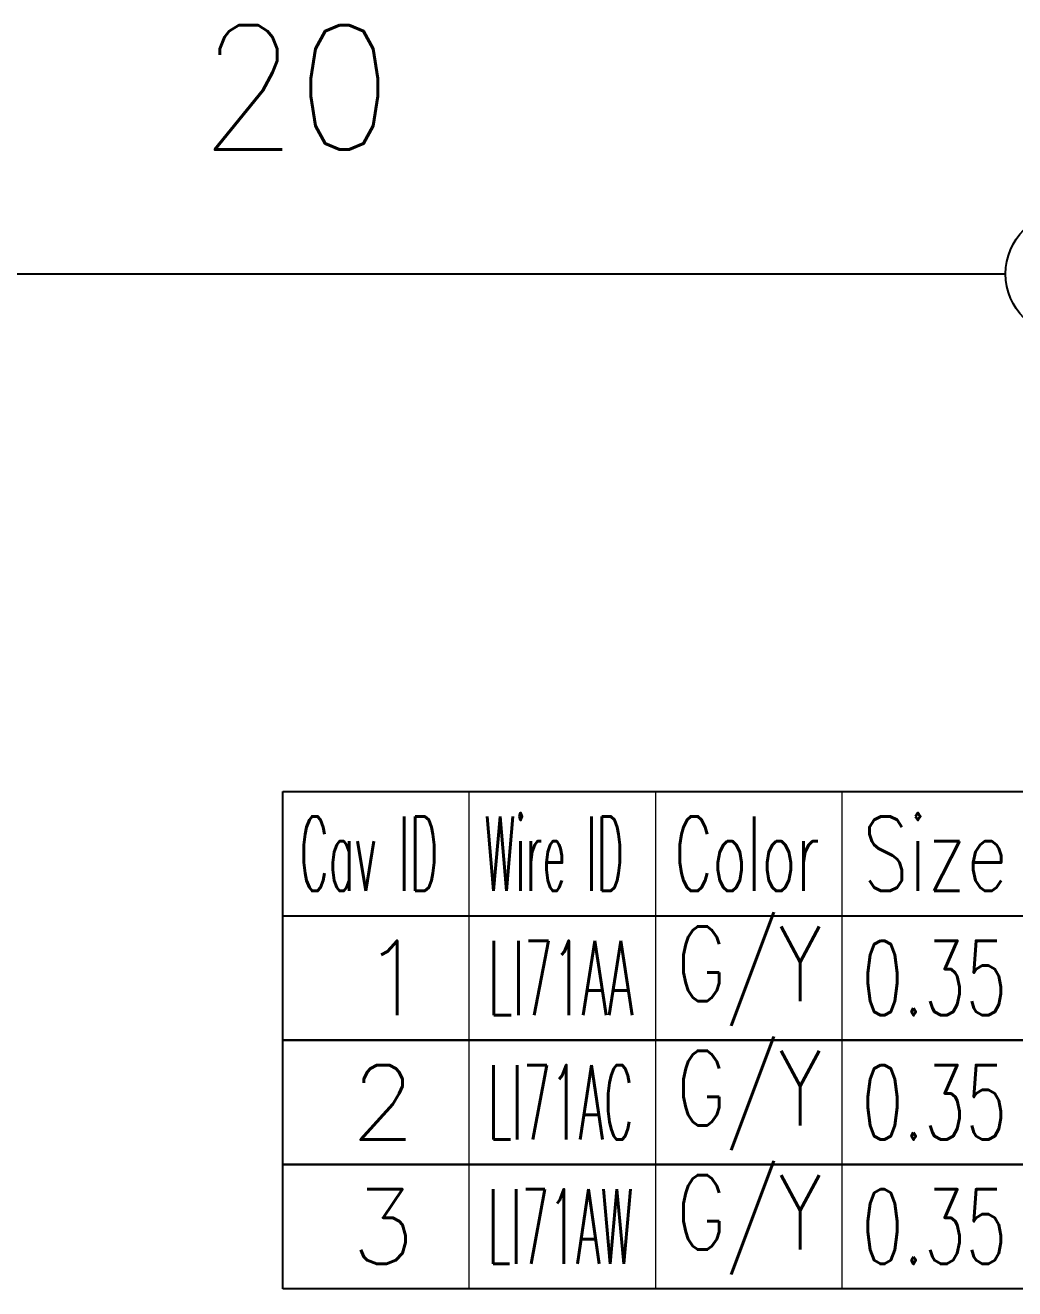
# Model space of a CAD drawing. Header units: inches. Extents: x 47316 to 59086, y 3141 to 11743.
# Drawn here: x 51296.3 to 51336.1, y 8582 to 8632.8 of the extents above; entities that cross this region are included whole.
import ezdxf

# ---------------------------------------------------------------- set-up
doc = ezdxf.new("R2010")
doc.units = ezdxf.units.IN
doc.header["$MEASUREMENT"] = 0
doc.styles.get("Standard").update_dxf_attribs({"font": ''})
doc.styles.get('Standard').set_extended_font_data('SimSun')
doc.linetypes.add('_VH_OTCON', pattern='A,0.0001,[7,VeSys.shx,S=0.1,R=0,X=0,Y=0],-0.4,[7,VeSys.shx,S=0.1,R=0,X=0,Y=0],-0.4,["X",Standard,S=1,R=0,X=-0.5,Y=-0.5],-0.0001,[7,VeSys.shx,S=0.1,R=0,X=0,Y=0],-0.4', length=1.2002)

msp = doc.modelspace()

# ---------------------------------------------------------------- linework, layer by layer
at = {"color": 0, "linetype": '_VH_OTCON', "lineweight": -2, "ltscale": 5}
msp.add_line((51278.303, 8622.816), (51335.767, 8622.816), dxfattribs=at)
at = {"color": 0, "linetype": 'Continuous', "lineweight": -2}
for p, q in [((51306.701, 8601.991), (51389.201, 8601.991)), ((51306.701, 8596.991), (51306.701, 8601.991)), ((51306.701, 8596.991), (51389.201, 8596.991))]:
    msp.add_line(p, q, dxfattribs=at)
at = {"color": 7, "linetype": 'Continuous', "lineweight": 15}
for p, q in [((51314.201, 8596.991), (51314.201, 8601.991)), ((51321.701, 8596.991), (51321.701, 8601.991)), ((51329.201, 8596.991), (51329.201, 8601.991))]:
    msp.add_line(p, q, dxfattribs=at)
at = {"color": 102, "linetype": 'Continuous', "lineweight": 15}
for p, q in [((51314.201, 8591.991), (51314.201, 8596.991)), ((51321.701, 8591.991), (51321.701, 8596.991)), ((51329.201, 8591.991), (51329.201, 8596.991)), ((51314.201, 8586.991), (51314.201, 8591.991)), ((51321.701, 8586.991), (51321.701, 8591.991)), ((51329.201, 8586.991), (51329.201, 8591.991)), ((51314.201, 8581.991), (51314.201, 8586.991)), ((51321.701, 8581.991), (51321.701, 8586.991)), ((51329.201, 8581.991), (51329.201, 8586.991))]:
    msp.add_line(p, q, dxfattribs=at)
at = {"color": 0, "linetype": 'Continuous', "lineweight": -2}
for points in [[(51306.701, 8591.991), (51306.701, 8596.991), (51389.201, 8596.991), (51389.201, 8591.991)], [(51306.701, 8586.991), (51306.701, 8591.991), (51389.201, 8591.991), (51389.201, 8586.991)], [(51306.701, 8581.991), (51306.701, 8586.991), (51389.201, 8586.991), (51389.201, 8581.991)]]:
    msp.add_lwpolyline(points, close=True, dxfattribs=at)
msp.add_circle((51338.267, 8622.816), 2.5, dxfattribs=at)

# ---------------------------------------------------------------- texts
at = {"color": 7, "linetype": '_VH_OTCON', "lineweight": 18, "ltscale": 5, "insert": (51303.392, 8632.816), "char_height": 5, "width": 8.57143, "attachment_point": 1}
msp.add_mtext('\\Fromans.shx;\\W0.9000000000;\\T1.0000000000;\\o\\l20', dxfattribs=at)
at = {"color": 7, "linetype": 'Continuous', "lineweight": 15, "char_height": 3, "attachment_point": 1}
for s, insert, width in [('\\Fromans.shx;\\W0.4026548673;\\T1.0000000000;\\o\\lWire ID', (51314.816, 8600.991), 6.5), ('\\Fromans.shx;\\W0.7222222222;\\T1.0000000000;\\o\\lSize', (51330.011, 8600.991), 6.5), ('\\Fromans.shx;\\W0.4292452830;\\T1.0000000000;\\o\\lCav ID', (51307.385, 8600.991), 6.5), ('\\Fromans.shx;\\W0.5687500000;\\T1.0000000000;\\o\\lColor', (51322.445, 8600.991), 6.5), ('\\Fromans.shx;\\W1.0000000000;\\T1.0000000000;\\o\\l1', (51309.88, 8595.991), 2.85714), ('\\Fromans.shx;\\W1.0000000000;\\T1.0000000000;\\o\\l2', (51309.451, 8590.991), 2.85714), ('\\Fromans.shx;\\W1.0000000000;\\T1.0000000000;\\o\\l3', (51309.451, 8585.991), 2.85714)]:
    msp.add_mtext(s, dxfattribs=dict(at, insert=insert, width=width))
at = {"color": 140, "linetype": 'Continuous', "lineweight": 15, "char_height": 3, "width": 6.5, "attachment_point": 1}
for insert in [(51322.521, 8596.563), (51322.521, 8591.563), (51322.521, 8586.563)]:
    msp.add_mtext('\\Fromans.shx;\\W0.7459016393;\\T1.0000000000;\\o\\lG/Y', dxfattribs=dict(at, insert=insert))
at = {"color": 21, "linetype": 'Continuous', "lineweight": 15, "char_height": 3, "width": 6.5, "attachment_point": 1}
for s, insert in [('\\Fromans.shx;\\W0.4504950495;\\T1.0000000000;\\o\\lLI71AA', (51314.959, 8595.991)), ('\\Fromans.shx;\\W0.6500000000;\\T1.0000000000;\\o\\l0.35', (51329.98, 8595.991)), ('\\Fromans.shx;\\W0.4375000000;\\T1.0000000000;\\o\\lLI71AC', (51314.951, 8590.991)), ('\\Fromans.shx;\\W0.6500000000;\\T1.0000000000;\\o\\l0.35', (51329.98, 8590.991)), ('\\Fromans.shx;\\W0.4252336449;\\T1.0000000000;\\o\\lLI71AW', (51314.944, 8585.991)), ('\\Fromans.shx;\\W0.6500000000;\\T1.0000000000;\\o\\l0.35', (51329.98, 8585.991))]:
    msp.add_mtext(s, dxfattribs=dict(at, insert=insert))

doc.saveas('drawing.dxf')
